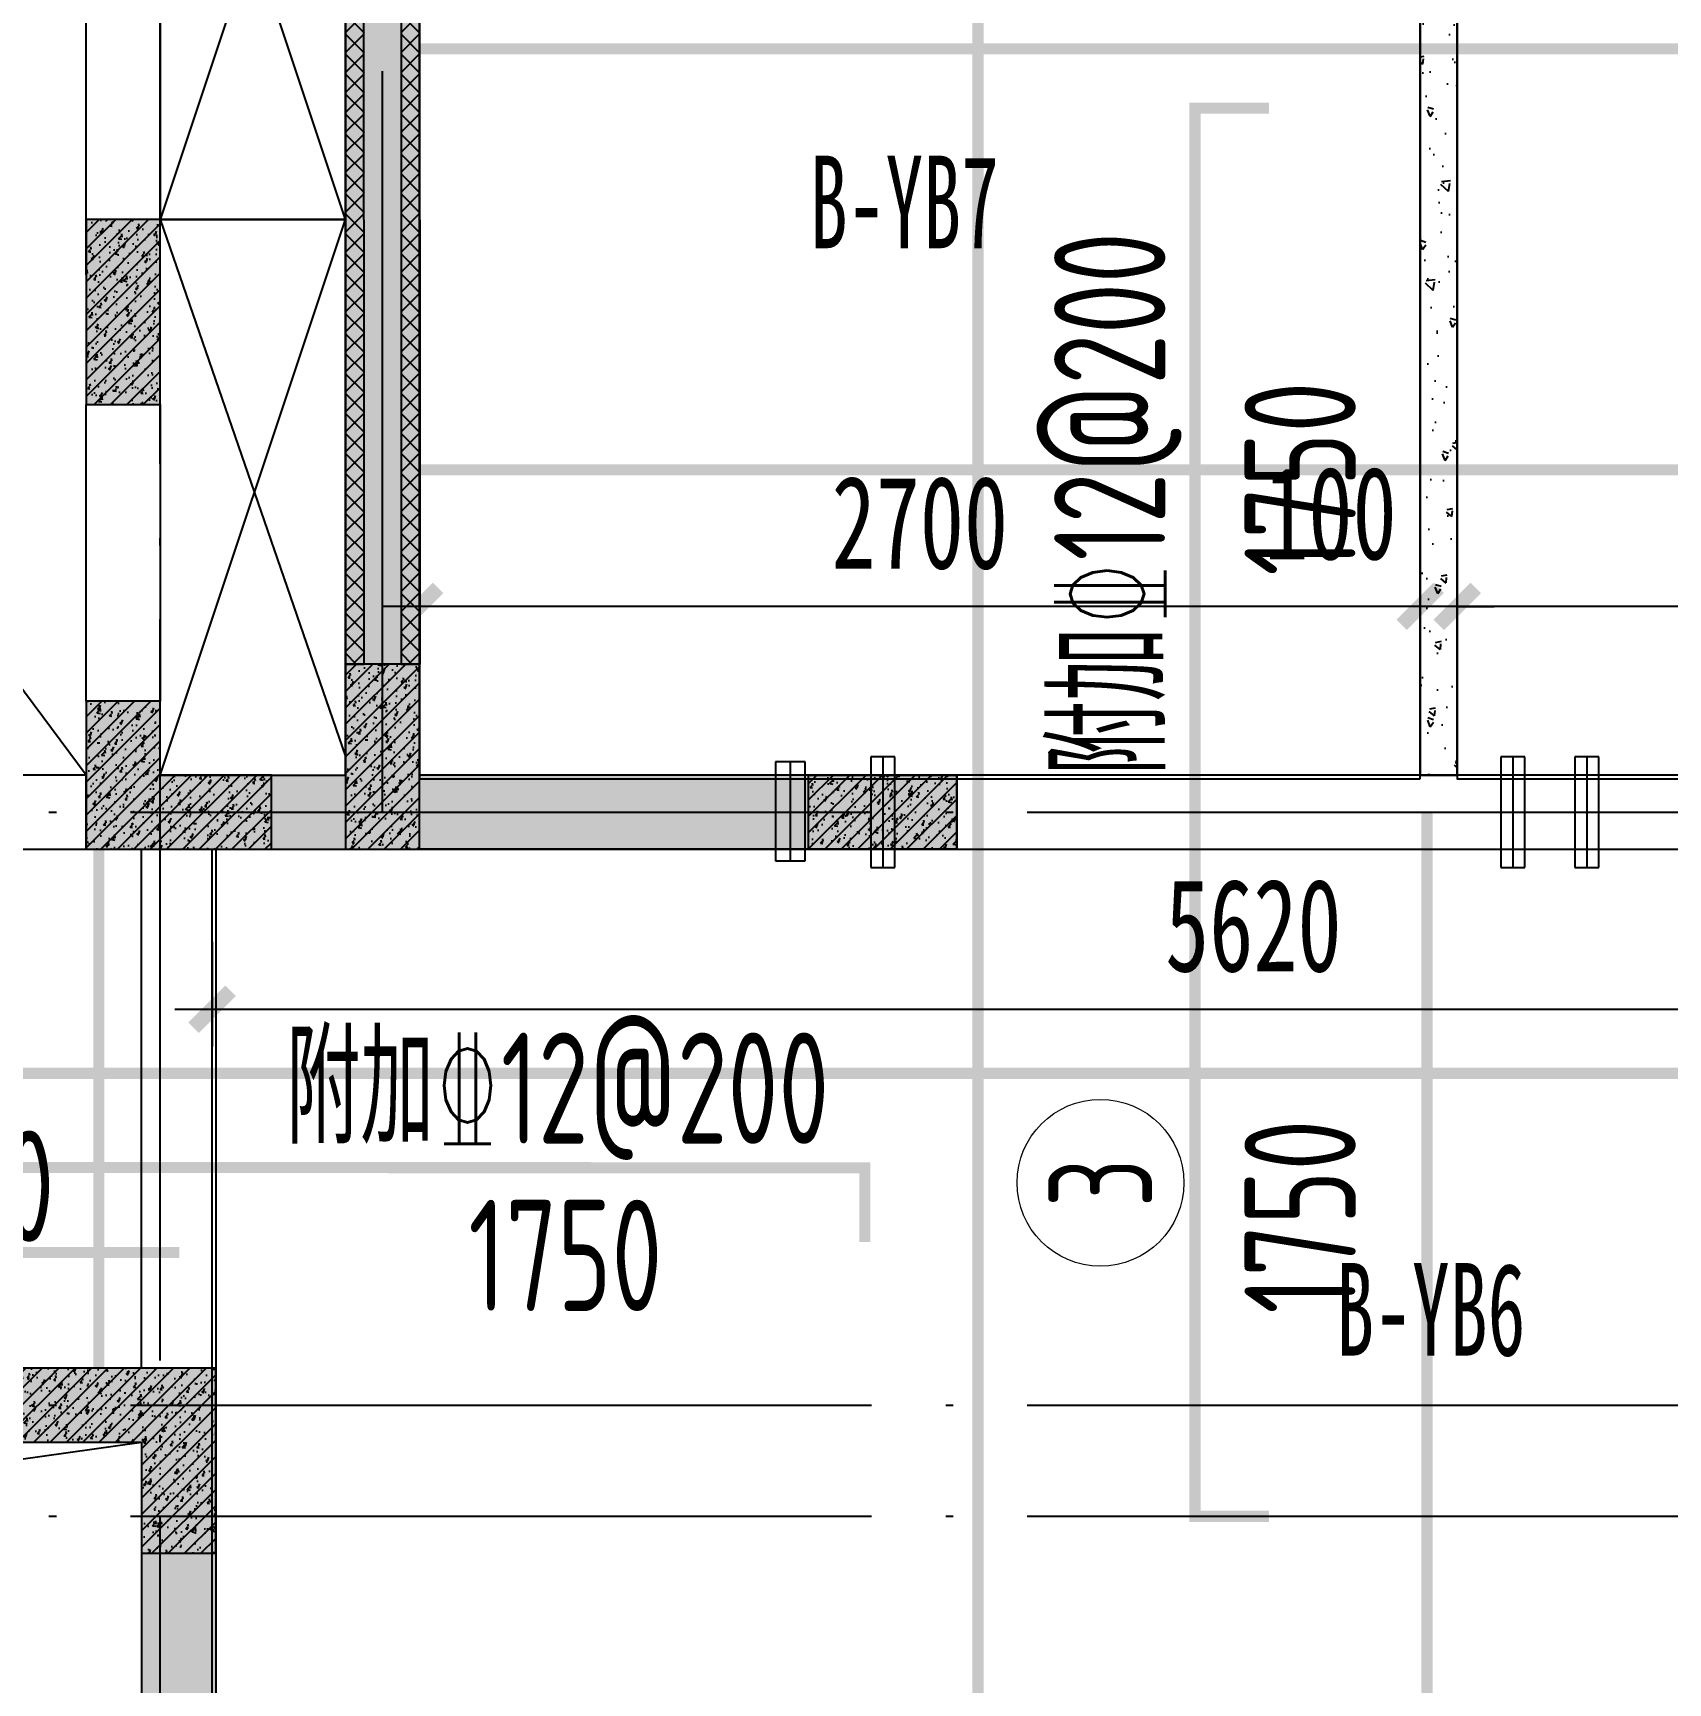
# Model space of a CAD drawing. Extents: x -3200779283 to -8106663, y 659664 to 1123462.
# Drawn here: x -8159444 to -8155031, y 1011388 to 1015841 of the extents above; entities that cross this region are included whole.
import ezdxf
from ezdxf.enums import TextEntityAlignment as Align

# ---------------------------------------------------------------- set-up
doc = ezdxf.new("R2010")
doc.units = 0
doc.header["$LTSCALE"] = 1000
doc.header["$MEASUREMENT"] = 0
for name, pattern in [('120-墙体$0$CENTER2', [1.125, 0.75, -0.125, 0.125, -0.125]), ('120-墙体$0$CONTINOUS', [0]), ('125-核心筒-标准层$0$CONTINOUS', [0]), ('3#-轴线$0$DOTE', [2.42, 2, -0.2, 0.02, -0.2]), ('3#4#5#$0$DASH', [0.35, 0.25, -0.1]), ('DASH', [0.35, 0.25, -0.1])]:
    doc.linetypes.add(name, pattern=pattern)
doc.layers.get('Defpoints').update_dxf_attribs({"color": 30, "linetype": 'DASH'})
for name, color, linetype in [('120-墙体$0$DUCT-排烟中心线', 5, '120-墙体$0$CENTER2'), ('120-墙体$0$DUCT-排烟管', 2, 'Continuous'), ('120-墙体$0$DUCT-送风中心线', 5, '120-墙体$0$CENTER2'), ('120-墙体$0$DUCT-送风管', 4, 'Continuous'), ('120-墙体$0$S-WALL', 40, 'Continuous'), ('120-墙体$0$S-WALL-BEAM', 120, 'Continuous'), ('120-墙体$0$S-WALL-COLU', 252, '120-墙体$0$CONTINOUS'), ('120-墙体$0$S-WALL-COLU-HATC', 16, 'Continuous'), ('120-墙体$0$S-WALL-HATC', 253, 'Continuous'), ('125-核心筒-标准层$0$S-SLAB-HOLE', 5, 'Continuous'), ('125-核心筒-标准层$0$S-WALL', 40, 'Continuous'), ('125-核心筒-标准层$0$S-WALL-BEAM', 120, 'Continuous'), ('125-核心筒-标准层$0$S-WALL-COLU', 252, '125-核心筒-标准层$0$CONTINOUS'), ('125-核心筒-标准层$0$S-WALL-COLU-HATC', 16, 'Continuous'), ('125-核心筒-标准层$0$S-WALL-HATC', 253, 'Continuous'), ('3#-轴线$0$A-ANNO-DOTE', 10, '3#-轴线$0$DOTE'), ('3#4#5#$0$PC-SLAB', 6, '3#4#5#$0$DASH'), ('3#4#5#$0$S-ANNO-TEXT', 7, 'Continuous'), ('3#4#5#$0$S-DIMS-SLAB', 120, 'Continuous'), ('3#4#5#$0$S-PC-FQ-WYQ', 4, 'Continuous'), ('3#4#5#$0$S-PC-SLAB', 6, 'Continuous'), ('3#4#5#$0$S-WALL-HATC', 253, 'Continuous'), ('S-ANNO-TEXT', 7, 'Continuous'), ('S-REIN', 1, 'Continuous'), ('S-REIN-TEXT', 7, 'Continuous')]:
    doc.layers.add(name, color=color, linetype=linetype)
doc.layers.add('提资不打印', color=2, linetype='Continuous', plot=False)
doc.styles.add('3#4#5#$0$外部参照 1$0$宋体', font='', dxfattribs={"width": 0.8})
doc.styles.add('3#4#5#$0$楷体', font='', dxfattribs={"width": 0.7})
doc.styles.add('FromPkpm', font='Pkpmeng', dxfattribs={"width": 0.7, "bigfont": 'Pkpmchn'})
doc.styles.get('3#4#5#$0$外部参照 1$0$宋体').set_extended_font_data('SimSun')
doc.styles.get('3#4#5#$0$楷体').set_extended_font_data('KaiTi_GB2312')
doc.dimstyles.new('3#4#5#$0$TSSD_100_100', dxfattribs={"dimtxt": 250, "dimasz": 100, "dimexe": 100, "dimexo": 250, "dimgap": 100, "dimtad": 1, "dimdec": 0, "dimzin": 0, "dimdsep": 46, "dimtxsty": '3#4#5#$0$楷体', "dimblk": '3#4#5#$0$_ArchTick', "dimcen": 0, "dimdle": 100, "dimclrt": 7, "dimadec": 0, "dimazin": 0, "dimtfac": 1, "dimtdec": 0, "dimtix": 1, "dimtmove": 2, "dimatfit": 3, "dimfxl": 1, "dimtolj": 1, "dimtzin": 0, "dimarcsym": 0})

# ---------------------------------------------------------------- blocks, each defined once
blk = doc.blocks.new('jf')
at = {"layer": 'S-REIN', "const_width": 30}
for points in [[(-8153971.5, 1005775.6), (-8154171.5, 1005775.6), (-8154171.5, 1016983.1), (-8153971.5, 1016983.1)], [(-8155846.8, 1015598), (-8155846.8, 1015798), (-8147810.5, 1015798), (-8147810.5, 1015598)], [(-8153386, 1011838), (-8153586, 1011838), (-8153586, 1015638), (-8153386, 1015638)], [(-8156544.1, 1012138), (-8156544.1, 1013738)], [(-8168020.2, 1012833.5), (-8168020.2, 1013033.5), (-8147836.5, 1013033.5), (-8147836.5, 1012833.5)], [(-8160576.7, 1012581.7), (-8160576.7, 1012781.7), (-8154476.8, 1012778.2), (-8154476.8, 1012578.2)], [(-8158726.8, 1012550), (-8156326.8, 1012550)]]:
    blk.add_lwpolyline(points, dxfattribs=at)
at = {"layer": 'S-REIN-TEXT', "lineweight": 18}
blk.add_circle((-8153841, 1012738), 225, dxfattribs=at)
at = {"layer": '提资不打印', "color": 2, "const_width": 30}
for points in [[(-8155776.8, 1014662), (-8147876.4, 1014662)], [(-8152959.8, 1005811.7), (-8152959.8, 1013738)]]:
    blk.add_lwpolyline(points, dxfattribs=at)
at = {"layer": 'S-REIN-TEXT', "lineweight": 25, "style": 'FromPkpm', "width": 0.7}
blk.add_text('附加%%13212@200', height=300, rotation=450, dxfattribs=at).set_placement((-8153666, 1013838))
for p in [(-8153452.3, 1014638), (-8153452.3, 1012646.5)]:
    blk.add_text('1750', height=300, rotation=90, dxfattribs=at).set_placement(p, align=Align.TOP_CENTER)
for s, p in [('附加%%13212@200', (-8156037.9, 1012843.3)), ('未注明%%1328@150', (-8158214.6, 1012579))]:
    blk.add_text(s, height=300, dxfattribs=at).set_placement(p)
at = {"layer": 'S-REIN-TEXT', "lineweight": 18, "style": 'FromPkpm', "width": 0.7}
blk.add_text('3', height=280, rotation=450, dxfattribs=at).set_placement((-8153841, 1012738), align=Align.MIDDLE_CENTER)
at = {"layer": 'S-REIN-TEXT', "lineweight": 25, "style": 'FromPkpm', "width": 0.7}
blk.add_text('1750', height=300, dxfattribs=at).set_placement((-8155284.9, 1012692.1), align=Align.TOP_CENTER)
blk = doc.blocks.new('3#4#5#$0$B-YNQ3')
at = {"layer": '3#4#5#$0$S-PC-FQ-WYQ'}
h = blk.add_hatch(dxfattribs=at)
h.set_pattern_fill('ANSI37', color=256, scale=12, angle=90)
h.set_pattern_definition([(135, (-992358.283, 833989.707), (-26.9407684, -26.9407684), []), (225, (-992358.283, 833989.707), (26.9407684, -26.9407684), [])])
h.paths.add_polyline_path([(-130555.6, 319088.3), (-130505.6, 319088.3), (-130505.9, 321488.4), (-130555.9, 321488.4)])
h = blk.add_hatch(dxfattribs=at)
h.set_pattern_fill('ANSI37', color=256, scale=12, angle=90)
h.set_pattern_definition([(135, (-992208.283, 833989.707), (-26.9407684, -26.9407684), []), (225, (-992208.283, 833989.707), (26.9407684, -26.9407684), [])])
h.paths.add_polyline_path([(-130405.6, 319088.3), (-130355.6, 319088.3), (-130355.9, 321488.4), (-130405.9, 321488.4)])
for points in [[(-130555.6, 319088.3), (-130505.6, 319088.3), (-130505.9, 321488.4), (-130555.9, 321488.4)], [(-130555.9, 321488.4), (-130355.9, 321488.4), (-130355.6, 319088.3), (-130555.6, 319088.3)], [(-130405.6, 319088.3), (-130355.6, 319088.3), (-130355.9, 321488.4), (-130405.9, 321488.4)]]:
    blk.add_lwpolyline(points, close=True, dxfattribs=at)
blk = doc.blocks.new('3#4#5#$0$A$C53EF3948')
at = {"layer": '3#4#5#$0$S-PC-FQ-WYQ'}
blk.add_blockref('3#4#5#$0$B-YNQ3', (142755.9, -321988.4), dxfattribs=at)
blk = doc.blocks.new('3#4#5#$0$ban3')
at = {"layer": '3#4#5#$0$S-WALL-HATC', "ltscale": 100}
h = blk.add_hatch(dxfattribs=at)
h.set_pattern_fill('AR-CONC', color=256, scale=25, angle=-270, style=0)
h.set_pattern_definition([(140, (0, 0), (15.688034, 179.315046), [18.75, -206.25]), (85, (0, 0), (-188.04803, -34.68783), [15, -165]), (190.4514, (1.3, 14.94), (-172.359886, 144.627345), [15.93505, -175.28553]), (136.1842, (-50, 0), (41.37975, 266.81026), [28.125, -309.375]), (186.6356, (-46.55, 22.23), (-243.52947, 233.66568), [23.90257, -262.92825]), (81.1842, (-50, 0), (-243.52965, 233.66549), [22.5, -247.5]), (111, (-37.5, 25), (100.654723, 149.226763), [18.75, -206.25]), (56, (-37.5, 25), (-181.28751, 60.82883), [15, -165]), (161.4514, (-29.11, 37.44), (-80.632624, 210.05566), [15.93505, -175.28553]), (127.5, (0, 0), (-83.2234635, 3.039964), [0, -163, 0, -167.5, 0, -165.625]), (97.5, (0, 0), (-98.602928, 65.767384), [0, -95.5, 0, -159.25, 0, -63.125]), (57.5, (0, -55.75), (5.638718, 133.455609), [0, -62.5, 0, -195, 0, -258.75]), (47.5, (0, -80.75), (-25.026246, 145.796542), [0, -81.25, 0, -129.5, 0, -183.75])])
h.paths.add_polyline_path([(-216732, 412975), (-216832, 412975), (-216832, 409975), (-216732, 409975)])
h.paths.add_polyline_path([(-214532, 412975), (-214632, 412975), (-214632, 409975), (-214532, 409975)])
at = {"layer": '3#4#5#$0$S-PC-SLAB'}
for points in [[(-216832, 409965), (-216832, 412985), (-219532, 412985), (-219532, 409965)], [(-214632, 409965), (-214632, 412985), (-216732, 412985), (-216732, 409965)], [(-214472, 407375), (-220092, 407375), (-220092, 409775), (-214472, 409775)]]:
    blk.add_lwpolyline(points, close=True, dxfattribs=at)
at = {"layer": '3#4#5#$0$S-WALL-HATC', "ltscale": 100}
blk.add_lwpolyline([(-216732, 409975), (-216732, 412975), (-216832, 412975), (-216832, 409975)], close=True, dxfattribs=at)
blk = doc.blocks.new('3#4#5#$0$_ArchTick')
at = {"color": 0, "linetype": 'ByBlock', "const_width": 0.4}
blk.add_lwpolyline([(-0.5, -0.5), (0.5, 0.5)], dxfattribs=at)
blk = doc.blocks.new('*D786')
at = {"layer": '3#4#5#$0$S-DIMS-SLAB', "color": 0, "lineweight": -2, "transparency": 16777216}
for p, q in [((162096.8, 163030.4), (159196.8, 163030.4)), ((159296.8, 162888.2), (159296.8, 162930.4)), ((161996.8, 162888.2), (161996.8, 162930.4))]:
    blk.add_line(p, q, dxfattribs=at)
at = {"layer": 'Defpoints', "color": 0, "transparency": 16777216}
for p in [(159296.8, 163138.2), (161996.8, 163138.2), (159296.8, 163030.4)]:
    blk.add_point(p, dxfattribs=at)
at = {"layer": '3#4#5#$0$S-DIMS-SLAB', "color": 0, "lineweight": -2, "transparency": 16777216, "xscale": 100, "yscale": 100, "zscale": 100, "rotation": 180}
blk.add_blockref('3#4#5#$0$_ArchTick', (159296.8, 163030.4), dxfattribs=at)
at = {"layer": '3#4#5#$0$S-DIMS-SLAB', "color": 0, "lineweight": -2, "transparency": 16777216, "xscale": 100, "yscale": 100, "zscale": 100}
blk.add_blockref('3#4#5#$0$_ArchTick', (161996.8, 163030.4), dxfattribs=at)
at = {"layer": '3#4#5#$0$S-DIMS-SLAB', "color": 7, "transparency": 16777216, "insert": (160646.8, 163255.4), "char_height": 250, "attachment_point": 5, "style": '3#4#5#$0$楷体'}
blk.add_mtext('\\A1;2700', dxfattribs=at)
blk = doc.blocks.new('*D796')
at = {"layer": '3#4#5#$0$S-DIMS-SLAB', "color": 0, "lineweight": -2, "transparency": 16777216}
for p, q in [((158736.8, 162125), (158736.8, 161843.1)), ((164356.8, 162125), (164356.8, 161843.1)), ((158636.8, 161943.1), (164456.8, 161943.1))]:
    blk.add_line(p, q, dxfattribs=at)
at = {"layer": 'Defpoints', "color": 0, "transparency": 16777216}
for p in [(158736.8, 162375), (164356.8, 162375), (164356.8, 161943.1)]:
    blk.add_point(p, dxfattribs=at)
at = {"layer": '3#4#5#$0$S-DIMS-SLAB', "color": 0, "lineweight": -2, "transparency": 16777216, "xscale": 100, "yscale": 100, "zscale": 100, "rotation": 180}
blk.add_blockref('3#4#5#$0$_ArchTick', (158736.8, 161943.1), dxfattribs=at)
at = {"layer": '3#4#5#$0$S-DIMS-SLAB', "color": 0, "lineweight": -2, "transparency": 16777216, "xscale": 100, "yscale": 100, "zscale": 100}
blk.add_blockref('3#4#5#$0$_ArchTick', (164356.8, 161943.1), dxfattribs=at)
at = {"layer": '3#4#5#$0$S-DIMS-SLAB', "color": 7, "transparency": 16777216, "insert": (161546.8, 162168.1), "char_height": 250, "attachment_point": 5, "style": '3#4#5#$0$楷体'}
blk.add_mtext('\\A1;5620', dxfattribs=at)
blk = doc.blocks.new('*D797')
at = {"layer": '3#4#5#$0$S-DIMS-SLAB', "color": 0, "lineweight": -2, "transparency": 16777216}
for p, q in [((161996.8, 163030.4), (161896.8, 163030.4)), ((162096.8, 163030.4), (161996.8, 163030.4)), ((162096.8, 163030.4), (162196.8, 163030.4)), ((161996.8, 162888.2), (161996.8, 162930.4)), ((162096.8, 162888.2), (162096.8, 162930.4))]:
    blk.add_line(p, q, dxfattribs=at)
at = {"layer": 'Defpoints', "color": 0, "transparency": 16777216}
for p in [(161996.8, 163138.2), (162096.8, 163138.2), (161996.8, 163030.4)]:
    blk.add_point(p, dxfattribs=at)
at = {"layer": '3#4#5#$0$S-DIMS-SLAB', "color": 0, "lineweight": -2, "transparency": 16777216, "xscale": 100, "yscale": 100, "zscale": 100}
blk.add_blockref('3#4#5#$0$_ArchTick', (161996.8, 163030.4), dxfattribs=at)
at = {"layer": '3#4#5#$0$S-DIMS-SLAB', "color": 0, "lineweight": -2, "transparency": 16777216, "xscale": 100, "yscale": 100, "zscale": 100, "rotation": 180}
blk.add_blockref('3#4#5#$0$_ArchTick', (162096.8, 163030.4), dxfattribs=at)
at = {"layer": '3#4#5#$0$S-DIMS-SLAB', "color": 7, "transparency": 16777216, "insert": (161754.9, 163280.4), "char_height": 250, "attachment_point": 5, "style": '3#4#5#$0$楷体'}
blk.add_mtext('\\A1;100', dxfattribs=at)
blk = doc.blocks.new('*D798')
at = {"layer": '3#4#5#$0$S-DIMS-SLAB', "color": 0, "lineweight": -2, "transparency": 16777216}
for p, q in [((164296.8, 163030.4), (161996.8, 163030.4)), ((162096.8, 162888.2), (162096.8, 162930.4)), ((164196.8, 162888.2), (164196.8, 162930.4))]:
    blk.add_line(p, q, dxfattribs=at)
at = {"layer": 'Defpoints', "color": 0, "transparency": 16777216}
for p in [(162096.8, 163138.2), (164196.8, 163138.2), (162096.8, 163030.4)]:
    blk.add_point(p, dxfattribs=at)
at = {"layer": '3#4#5#$0$S-DIMS-SLAB', "color": 0, "lineweight": -2, "transparency": 16777216, "xscale": 100, "yscale": 100, "zscale": 100, "rotation": 180}
blk.add_blockref('3#4#5#$0$_ArchTick', (162096.8, 163030.4), dxfattribs=at)
at = {"layer": '3#4#5#$0$S-DIMS-SLAB', "color": 0, "lineweight": -2, "transparency": 16777216, "xscale": 100, "yscale": 100, "zscale": 100}
blk.add_blockref('3#4#5#$0$_ArchTick', (164196.8, 163030.4), dxfattribs=at)
at = {"layer": '3#4#5#$0$S-DIMS-SLAB', "color": 7, "transparency": 16777216, "insert": (163146.8, 163255.4), "char_height": 250, "attachment_point": 5, "style": '3#4#5#$0$楷体'}
blk.add_mtext('\\A1;2100', dxfattribs=at)
blk = doc.blocks.new('120-墙体$0$A$Ca94620f4')
at = {"layer": '120-墙体$0$DUCT-排烟中心线'}
for p, q in [((-6299.8, -2950.7), (-6299.8, -3249.3)), ((-4600, -2950.7), (-4600, -3249.3)), ((-4400, -2950.7), (-4400, -3249.3))]:
    blk.add_line(p, q, dxfattribs=at)
at = {"layer": '120-墙体$0$DUCT-排烟管'}
for p, q in [((-6332.3, -2950.7), (-6332.3, -3249.3)), ((-6267.3, -2950.7), (-6332.3, -2950.7)), ((-6267.3, -3249.3), (-6267.3, -2950.7)), ((-4632.5, -2950.7), (-4632.5, -3249.3)), ((-4567.5, -2950.7), (-4632.5, -2950.7)), ((-4567.5, -3249.3), (-4567.5, -2950.7)), ((-4432.5, -2950.7), (-4432.5, -3249.3)), ((-4367.5, -2950.7), (-4432.5, -2950.7)), ((-4367.5, -3249.3), (-4367.5, -2950.7)), ((-6332.3, -3249.3), (-6267.3, -3249.3)), ((-4632.5, -3249.3), (-4567.5, -3249.3)), ((-4432.5, -3249.3), (-4367.5, -3249.3))]:
    blk.add_line(p, q, dxfattribs=at)
at = {"layer": '120-墙体$0$DUCT-送风中心线'}
blk.add_line((-6549.8, -2963.7), (-6549.8, -3231), dxfattribs=at)
at = {"layer": '120-墙体$0$DUCT-送风管'}
for p, q in [((-6589.8, -2963.7), (-6589.8, -3231)), ((-6509.8, -2963.7), (-6589.8, -2963.7)), ((-6509.8, -3231), (-6509.8, -2963.7)), ((-6589.8, -3231), (-6509.8, -3231))]:
    blk.add_line(p, q, dxfattribs=at)
blk = doc.blocks.new('120-墙体')
at = {"layer": '120-墙体$0$S-WALL-COLU-HATC'}
h = blk.add_hatch(dxfattribs=at)
h.set_pattern_fill('AR-CONC', color=256, scale=10)
h.set_pattern_definition([(50, (-4754.75, -244207.814), (71.726018, -6.275213), [7.5, -82.5]), (355, (-4754.75, -244207.814), (-13.875133, 75.219213), [6, -66]), (100.4514, (-4748.77, -244208.34), (57.850938, 68.943954), [6.37402, -70.114211]), (46.1842, (-4754.75, -244187.81), (106.724105, -16.5519), [11.25, -123.75]), (96.6356, (-4745.86, -244189.19), (93.46627, 97.411787), [9.56103, -105.1713]), (351.1842, (-4754.75, -244187.81), (93.466195, 97.41186), [9, -99]), (21, (-4744.75, -244192.814), (59.690705, -40.261889), [7.5, -82.5]), (326, (-4744.75, -244192.814), (24.331533, 72.515005), [6, -66]), (71.4514, (-4739.775, -244196.17), (84.022263, 32.25305), [6.37402, -70.114211]), (37.5, (-4754.75, -244207.814), (1.2159855, 33.2893854), [0, -65.2, 0, -67, 0, -66.25]), (7.5, (-4754.75, -244207.814), (26.306954, 39.441171), [0, -38.2, 0, -63.7, 0, -25.25]), (327.5, (-4777.05, -244207.814), (53.3822436, -2.2554872), [0, -25, 0, -78, 0, -103.5]), (317.5, (-4787.05, -244207.814), (58.318617, 10.010498), [0, -32.5, 0, -51.8, 0, -73.5])])
h.paths.add_polyline_path([(-6750, -3300), (-6750, -3100), (-6350, -3100), (-6350, -3300)])
h = blk.add_hatch(dxfattribs=at)
h.set_pattern_fill('ANSI31', color=256, scale=250, style=0)
h.set_pattern_definition([(45, (-4754.75, -244207.814), (-22.097087, 22.097087), [])])
h.paths.add_polyline_path([(-6750, -3100), (-6750, -3300), (-6350, -3300), (-6350, -3100)])
at = {"layer": '120-墙体$0$S-WALL-HATC'}
blk.add_hatch(color=256, dxfattribs=at).paths.add_polyline_path([(-6350, -3300), (-6350, -3100), (-7800, -3100), (-7800, -3300)])
at = {"layer": '120-墙体$0$S-WALL'}
for p, q in [((-6350, -3100), (-7800, -3100)), ((-7800, -3300), (-7800, -3100)), ((-6350, -3300), (-6350, -3100)), ((-6350, -3300), (-7800, -3300))]:
    blk.add_line(p, q, dxfattribs=at)
at = {"layer": '120-墙体$0$S-WALL-BEAM'}
blk.add_lwpolyline([(-6350, -3100), (-6350, -3300), (-1750, -3300), (-1750, -3100)], close=True, dxfattribs=at)
at = {"layer": '120-墙体$0$S-WALL-COLU', "lineweight": -2}
blk.add_lwpolyline([(-6750, -3300), (-6750, -3100), (-6350, -3100), (-6350, -3300)], close=True, dxfattribs=at)
blk.add_blockref('120-墙体$0$A$Ca94620f4', (-250, -100))
blk = doc.blocks.new('125-核心筒-标准层')
at = {"layer": '125-核心筒-标准层$0$S-WALL-COLU-HATC'}
h = blk.add_hatch(dxfattribs=at)
h.set_pattern_fill('AR-CONC', color=256, scale=10)
h.set_pattern_definition([(50, (13387.076, -232307.834), (71.726018, -6.275213), [7.5, -82.5]), (355, (13387.076, -232307.83), (-13.875133, 75.219213), [6, -66]), (100.4514, (13393.05, -232308.36), (57.850938, 68.943954), [6.37402, -70.114211]), (46.1842, (13387.08, -232287.83), (106.724105, -16.5519), [11.25, -123.75]), (96.6356, (13395.97, -232289.21), (93.46627, 97.411787), [9.56103, -105.1713]), (351.1842, (13387.08, -232287.83), (93.466195, 97.41186), [9, -99]), (21, (13397.076, -232292.834), (59.690705, -40.261889), [7.5, -82.5]), (326, (13397.076, -232292.83), (24.331533, 72.515005), [6, -66]), (71.4514, (13402.05, -232296.19), (84.022263, 32.25305), [6.37402, -70.114211]), (37.5, (13387.076, -232307.834), (1.2159855, 33.2893854), [0, -65.2, 0, -67, 0, -66.25]), (7.5, (13387.076, -232307.834), (26.306954, 39.441171), [0, -38.2, 0, -63.7, 0, -25.25]), (327.5, (13364.776, -232307.834), (53.3822436, -2.2554872), [0, -25, 0, -78, 0, -103.5]), (317.5, (13354.776, -232307.834), (58.318617, 10.010498), [0, -32.5, 0, -51.8, 0, -73.5])])
h.paths.add_polyline_path([(1150, 5500), (950, 5500), (950, 5000), (1150, 5000)])
h = blk.add_hatch(dxfattribs=at)
h.set_pattern_fill('ANSI31', color=256, scale=250, style=0)
h.set_pattern_definition([(45, (13387.076, -232307.834), (-22.097087, 22.097087), [])])
h.paths.add_polyline_path([(950, 5000), (1150, 5000), (1150, 5500), (950, 5500)])
h = blk.add_hatch(dxfattribs=at)
h.set_pattern_fill('AR-CONC', color=256, scale=10)
h.set_pattern_definition([(50, (14087.076, -233457.834), (71.726018, -6.275213), [7.5, -82.5]), (355, (14087.076, -233457.83), (-13.875133, 75.219213), [6, -66]), (100.4514, (14093.05, -233458.36), (57.850938, 68.943954), [6.37402, -70.114211]), (46.1842, (14087.08, -233437.83), (106.724105, -16.5519), [11.25, -123.75]), (96.6356, (14095.97, -233439.21), (93.46627, 97.411787), [9.56103, -105.1713]), (351.1842, (14087.08, -233437.83), (93.466195, 97.41186), [9, -99]), (21, (14097.076, -233442.834), (59.690705, -40.261889), [7.5, -82.5]), (326, (14097.076, -233442.83), (24.331533, 72.515005), [6, -66]), (71.4514, (14102.05, -233446.19), (84.022263, 32.25305), [6.37402, -70.114211]), (37.5, (14087.076, -233457.834), (1.2159855, 33.2893854), [0, -65.2, 0, -67, 0, -66.25]), (7.5, (14087.076, -233457.834), (26.306954, 39.441171), [0, -38.2, 0, -63.7, 0, -25.25]), (327.5, (14064.776, -233457.834), (53.3822436, -2.2554872), [0, -25, 0, -78, 0, -103.5]), (317.5, (14054.776, -233457.834), (58.318617, 10.010498), [0, -32.5, 0, -51.8, 0, -73.5])])
h.paths.add_polyline_path([(1850, 4300), (1650, 4300), (1650, 3800), (1850, 3800)])
h = blk.add_hatch(dxfattribs=at)
h.set_pattern_fill('ANSI31', color=256, scale=250, style=0)
h.set_pattern_definition([(45, (14087.076, -233457.834), (-22.097087, 22.097087), [])])
h.paths.add_polyline_path([(1850, 4300), (1650, 4300), (1650, 3800), (1850, 3800)])
h = blk.add_hatch(dxfattribs=at)
h.set_pattern_fill('AR-CONC', color=256, scale=10)
h.set_pattern_definition([(50, (16687.05, -238136.99), (71.726018, -6.275213), [7.5, -82.5]), (355, (16687.05, -238136.99), (-13.875133, 75.219213), [6, -66]), (100.4514, (16693.03, -238137.51), (57.850938, 68.943954), [6.37402, -70.114211]), (46.1842, (16687.05, -238116.99), (106.724105, -16.5519), [11.25, -123.75]), (96.6356, (16695.95, -238118.37), (93.46627, 97.411787), [9.56103, -105.1713]), (351.1842, (16687.05, -238116.99), (93.466195, 97.41186), [9, -99]), (21, (16697.05, -238121.99), (59.690705, -40.261889), [7.5, -82.5]), (326, (16697.05, -238121.99), (24.331533, 72.515005), [6, -66]), (71.4514, (16702.03, -238125.345), (84.022263, 32.25305), [6.37402, -70.114211]), (37.5, (16687.052, -238136.99), (1.2159855, 33.2893854), [0, -65.2, 0, -67, 0, -66.25]), (7.5, (16687.052, -238136.99), (26.306954, 39.441171), [0, -38.2, 0, -63.7, 0, -25.25]), (327.5, (16664.752, -238136.99), (53.3822436, -2.2554872), [0, -25, 0, -78, 0, -103.5]), (317.5, (16654.752, -238136.99), (58.318617, 10.010498), [0, -32.5, 0, -51.8, 0, -73.5])])
h.paths.add_polyline_path([(1150, 4000), (1150, 4200), (950, 4200), (950, 3800), (1450, 3800), (1450, 4000)])
h = blk.add_hatch(dxfattribs=at)
h.set_pattern_fill('ANSI31', color=256, scale=250, style=0)
h.set_pattern_definition([(45, (16687.052, -238136.99), (-22.097087, 22.097087), [])])
h.paths.add_polyline_path([(1150, 4000), (1150, 4200), (950, 4200), (950, 3800), (1450, 3800), (1450, 4000)])
h = blk.add_hatch(dxfattribs=at)
h.set_pattern_fill('AR-CONC', color=256, scale=10)
h.set_pattern_definition([(50, (18639.61, -238707.81), (71.726018, -6.275213), [7.5, -82.5]), (355, (18639.61, -238707.81), (-13.875133, 75.219213), [6, -66]), (100.4514, (18645.59, -238708.334), (57.850938, 68.943954), [6.37402, -70.114211]), (46.1842, (18639.61, -238687.81), (106.724105, -16.5519), [11.25, -123.75]), (96.6356, (18648.5, -238689.19), (93.46627, 97.411787), [9.56103, -105.1713]), (351.1842, (18639.61, -238687.81), (93.466195, 97.41186), [9, -99]), (21, (18649.61, -238692.81), (59.690705, -40.261889), [7.5, -82.5]), (326, (18649.61, -238692.81), (24.331533, 72.515005), [6, -66]), (71.4514, (18654.586, -238696.166), (84.022263, 32.25305), [6.37402, -70.114211]), (37.5, (18639.611, -238707.81), (1.2159855, 33.2893854), [0, -65.2, 0, -67, 0, -66.25]), (7.5, (18639.61, -238707.81), (26.306954, 39.441171), [0, -38.2, 0, -63.7, 0, -25.25]), (327.5, (18617.311, -238707.81), (53.3822436, -2.2554872), [0, -25, 0, -78, 0, -103.5]), (317.5, (18607.31, -238707.81), (58.318617, 10.010498), [0, -32.5, 0, -51.8, 0, -73.5])])
h.paths.add_polyline_path([(1100, 2200), (1100, 1900), (1300, 1900), (1300, 2400), (550, 2400), (550, 2200)])
h = blk.add_hatch(dxfattribs=at)
h.set_pattern_fill('ANSI31', color=256, scale=250, style=0)
h.set_pattern_definition([(45, (18639.61, -238707.81), (-22.097087, 22.097087), [])])
h.paths.add_polyline_path([(1100, 2200), (1100, 1900), (1300, 1900), (1300, 2400), (550, 2400), (550, 2200)])
at = {"layer": '125-核心筒-标准层$0$S-WALL-HATC'}
for points in [[(1650, 5500), (1850, 5500), (1850, 7000), (1749.8, 7100), (1650, 7000)], [(950, 5350), (1150, 5350), (1150, 5500), (950, 5500)], [(1650, 5350), (1850, 5350), (1850, 5500), (1650, 5500)], [(950, 5350), (950, 5000), (1150, 5000), (1150, 5350)], [(1750, 3933.3), (1850, 4000), (1850, 5350), (1650, 5350), (1650, 4000)], [(1150, 4000), (1150, 4200), (950, 4200), (950, 3800)], [(1150, 4000), (950, 3800), (1750, 3800), (1750, 3933.3), (1650, 4000)], [(1750, 3933.3), (1750, 3800), (1850, 3800), (1850, 4000)], [(1300, 2400), (550, 2400), (550, 2200), (1100, 2200), (1100, 100), (0, 100), (-1100, 100), (-1100, 2200), (-550, 2200), (-550, 2400), (-1300, 2400), (-1300, -100), (-100, -100), (-100, -400), (100, -400), (100, -100), (1300, -100)]]:
    blk.add_hatch(color=256, dxfattribs=at).paths.add_polyline_path(points)
at = {"layer": '125-核心筒-标准层$0$S-SLAB-HOLE'}
for points in [[(950, 4000), (-1650, 7500)], [(1650, 5500), (1150, 7000)], [(1650, 7000), (1150, 5500)], [(1150, 4000), (1650, 5500)], [(1150, 5500), (1650, 4050)], [(-1100, 100), (-675.8, 1950), (1100, 2200)]]:
    blk.add_lwpolyline(points, dxfattribs=at)
at = {"layer": '125-核心筒-标准层$0$S-WALL'}
for p, q in [((1850, 5500), (1850, 7200)), ((1650, 5500), (1650, 7000)), ((950, 5350), (950, 5500)), ((1150, 5350), (1150, 5500)), ((1650, 5350), (1650, 5500)), ((1850, 5350), (1850, 5500)), ((950, 5350), (950, 5000)), ((1150, 5000), (1150, 5350)), ((1650, 4000), (1650, 5350)), ((1850, 3800), (1850, 5350)), ((950, 5000), (1150, 5000)), ((1150, 4200), (950, 4200)), ((950, 4200), (950, 3800)), ((1150, 4000), (1150, 4200)), ((1150, 4000), (1650, 4000)), ((950, 3800), (1850, 3800)), ((1300, 2400), (550, 2400)), ((1300, 2400), (1300, -100)), ((550, 2200), (1100, 2200)), ((1100, 2200), (1100, 100))]:
    blk.add_line(p, q, dxfattribs=at)
at = {"layer": '125-核心筒-标准层$0$S-WALL-BEAM'}
for points in [[(950, 6900), (1150, 6900), (1150, 5500), (950, 5500)], [(1650, 5500), (1650, 5500), (1150, 5500), (1150, 5500)], [(950, 5000), (1150, 5000), (1150, 4200), (950, 4200)], [(-1650, 3800), (950, 3800), (950, 4000), (-1650, 4000)], [(1100, 3800), (1300, 3800), (1300, 2400), (1100, 2400)]]:
    blk.add_lwpolyline(points, close=True, dxfattribs=at)
at = {"layer": '125-核心筒-标准层$0$S-WALL-COLU', "lineweight": -2}
for points in [[(1150, 5500), (950, 5500), (950, 5000), (1150, 5000)], [(1850, 4300), (1650, 4300), (1650, 3800), (1850, 3800)]]:
    blk.add_lwpolyline(points, close=True, dxfattribs=at)
at = {"layer": '125-核心筒-标准层$0$S-WALL-COLU', "linetype": 'ByBlock'}
for points in [[(1150, 4000), (1150, 4200), (950, 4200), (950, 3800), (1450, 3800), (1450, 4000), (1150, 4000)], [(1100, 2200), (1100, 1900), (1300, 1900), (1300, 2400), (550, 2400), (550, 2200), (1100, 2200)]]:
    blk.add_lwpolyline(points, dxfattribs=at)
blk = doc.blocks.new('3#-轴线')
at = {"layer": '3#-轴线$0$A-ANNO-DOTE'}
for points in [[(11600, -7100), (11600, 5500)], [(12200, -3200), (12200, 5500)], [(-3000, -3200), (44800, -3200)], [(-3000, -4800), (44800, -4800)], [(-3000, -5100), (44800, -5100)]]:
    blk.add_lwpolyline(points, dxfattribs=at)
blk = doc.blocks.new('3#4#5#$0$5#')
at = {"layer": '3#4#5#$0$S-ANNO-TEXT'}
blk.add_blockref('3#4#5#$0$ban3', (378828.8, -247400), dxfattribs=at)
at = {"layer": '3#4#5#$0$PC-SLAB', "linetype": 'ByBlock', "style": '3#4#5#$0$外部参照 1$0$宋体', "width": 0.6}
for s, p in [('B-YB7', (160605.1, 164121.8)), ('B-YB6', (162025.8, 161131.4))]:
    blk.add_text(s, height=250, dxfattribs=at).set_placement(p, align=Align.MIDDLE)
at = {"layer": '3#4#5#$0$S-DIMS-SLAB'}
for base, p1, p2, picture, middle in [((159296.8, 163030.4), (161996.8, 163138.2), (159296.8, 163138.2), '*D786', (160646.8, 163255.4)), ((162096.8, 163030.4), (164196.8, 163138.2), (162096.8, 163138.2), '*D798', (163146.8, 163255.4))]:
    dim = blk.add_linear_dim(base=base, p1=p1, p2=p2, angle=180, dimstyle='3#4#5#$0$TSSD_100_100', dxfattribs=at)
    dim.commit()
    dim.dimension.update_dxf_attribs({"geometry": picture, "text_midpoint": middle})
dim = blk.add_linear_dim(base=(161996.8, 163030.4), p1=(162096.8, 163138.2), p2=(161996.8, 163138.2), angle=180, dimstyle='3#4#5#$0$TSSD_100_100', dxfattribs=at)
dim.commit()
dim.dimension.update_dxf_attribs({"geometry": '*D797', "text_midpoint": (161754.9, 163280.4), "dimtype": 128})
dim = blk.add_linear_dim(base=(164356.8, 161943.1), p1=(158736.8, 162375), p2=(164356.8, 162375), dimstyle='3#4#5#$0$TSSD_100_100', dxfattribs=at)
dim.commit()
dim.dimension.update_dxf_attribs({"geometry": '*D796', "text_midpoint": (161546.8, 162168.1)})

msp = doc.modelspace()

# ---------------------------------------------------------------- block references
for name, p in [('3#-轴线', (-8170700.4, 1016938)), ('125-核心筒-标准层', (-8160250.4, 1009838)), ('120-墙体', (-8150600.4, 1016938))]:
    msp.add_blockref(name, p)
at = {"layer": '3#4#5#$0$S-ANNO-TEXT'}
msp.add_blockref('3#4#5#$0$A$C53EF3948', (-8170800.4, 1017038.1), dxfattribs=at)
at = {"layer": '3#4#5#$0$S-PC-SLAB'}
msp.add_blockref('3#4#5#$0$5#', (-8317697.2, 851263.1), dxfattribs=at)
at = {"layer": 'S-ANNO-TEXT'}
msp.add_blockref('jf', (-2722, 0), dxfattribs=at)

doc.saveas('drawing.dxf')
